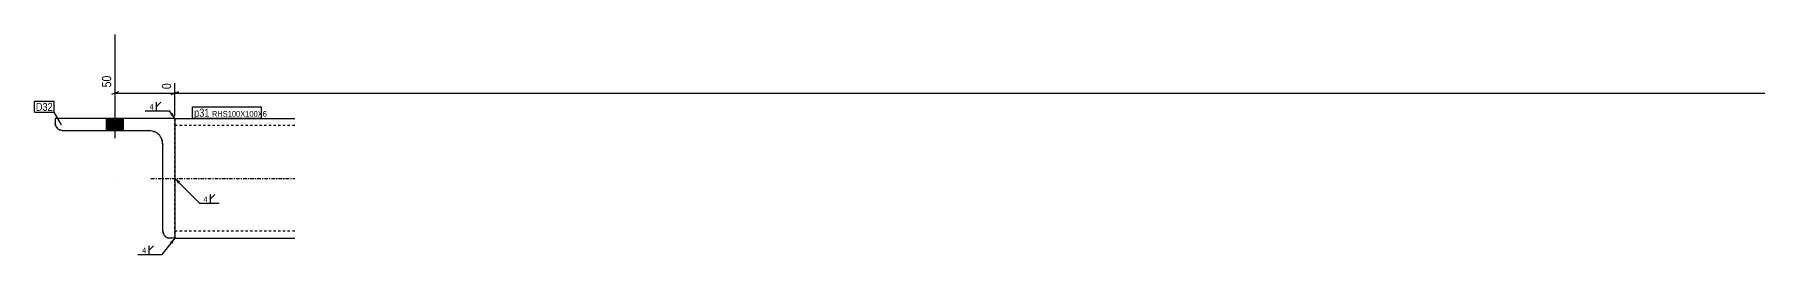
# Model space of a CAD drawing. Header units: millimetres. Extents: x 2 to 17245, y 2 to 277.
# Drawn here: x 14366 to 15806, y 70 to 253 of the extents above; entities that cross this region are included whole.
import ezdxf

# ---------------------------------------------------------------- set-up
doc = ezdxf.new("R2010")
doc.units = ezdxf.units.MM
doc.linetypes.add('DXK_LINE_DOT2', pattern=[3.9198, 1.9599, -1.9599])
doc.linetypes.add('DXK_LINE_DOT3', pattern=[5.9187, 2.979, -0.9799, 0.9799, -0.9799])
for name, color, linetype in [('MÅLSÆTNING', 7, 'Continuous'), ('STÅL', 7, 'Continuous'), ('TEKST', 7, 'Continuous')]:
    doc.layers.add(name, color=color, linetype=linetype)
doc.styles.add('Arial Narrow', font='ARIALN.TTF', dxfattribs={"height": 0.2})

msp = doc.modelspace()

# ---------------------------------------------------------------- hatches: boundary and pattern name
at = {"layer": 'STÅL', "linetype": 'Continuous'}
msp.add_hatch(color=96, dxfattribs=at).paths.add_polyline_path([(14440.4, 183), (14426.4, 183), (14426.4, 173), (14440.4, 173)])
msp.add_hatch(color=96, dxfattribs=at).paths.add_polyline_path([(14440.4, 183), (14426.4, 183), (14426.4, 173), (14440.4, 173)])
at = {"layer": 'TEKST', "linetype": 'Continuous'}
for points in [[(14481.4, 187.7), (14483.4, 183), (14479.4, 186.3)], [(14486, 128.5), (14483.4, 133), (14487.8, 130.3)], [(14479.3, 79.8), (14483.4, 83), (14481.2, 78.3)]]:
    msp.add_hatch(color=3, dxfattribs=at).paths.add_polyline_path(points)

# ---------------------------------------------------------------- linework, layer by layer
at = {"layer": 'MÅLSÆTNING', "color": 7, "linetype": 'Continuous'}
for p, q in [((14433.4, 185), (14433.4, 220.1)), ((14436.4, 205.2), (14430.4, 202.8)), ((14433.4, 204), (14483.4, 204)), ((14486.4, 205.2), (14480.4, 202.8)), ((14480.4, 202.8), (14486.4, 205.2)), ((14483.4, 185), (14483.4, 212.3)), ((14483.4, 185), (14483.4, 212.3)), ((14483.4, 204), (16753.4, 204))]:
    msp.add_line(p, q, dxfattribs=at)
at = {"layer": 'STÅL', "color": 96, "linetype": 'Continuous'}
for p, q in [((14433.4, 166.4), (14433.4, 253)), ((14433.4, 166.4), (14433.4, 253)), ((14426.4, 173), (14426.4, 183)), ((14426.4, 173), (14426.4, 183)), ((14440.4, 173), (14440.4, 183)), ((14440.4, 173), (14440.4, 183))]:
    msp.add_line(p, q, dxfattribs=at)
at = {"layer": 'STÅL', "color": 2, "linetype": 'Continuous'}
for p, q in [((14483.4, 183), (14383.4, 183)), ((14383.4, 183), (14383.4, 179)), ((14383.8, 176.7), (14383.4, 179)), ((14389.4, 173), (14387.1, 173.4)), ((14389.4, 173), (14461.4, 173)), ((14466, 172), (14461.4, 173)), ((14483.4, 183), (14583.4, 183)), ((14483.4, 183), (14483.4, 83)), ((14473.4, 161), (14472.5, 165.6)), ((14473.4, 89), (14473.4, 161)), ((14473.8, 86.7), (14473.4, 89)), ((14479.4, 83), (14477.1, 83.4)), ((14483.4, 83), (14479.4, 83)), ((14483.4, 83), (14583.4, 83))]:
    msp.add_line(p, q, dxfattribs=at)
at = {"layer": 'STÅL', "color": 7, "linetype": 'DXK_LINE_DOT2'}
for p, q in [((14383.4, 179), (14383.8, 176.7)), ((14387.1, 173.4), (14389.4, 173)), ((14461.4, 173), (14466, 172)), ((14483.4, 83), (14483.4, 183)), ((14583.4, 177), (14483.4, 177)), ((14472.5, 165.6), (14473.4, 161)), ((14473.4, 89), (14473.8, 86.7)), ((14583.4, 89), (14483.4, 89)), ((14477.1, 83.4), (14479.4, 83))]:
    msp.add_line(p, q, dxfattribs=at)
at = {"layer": 'STÅL', "color": 7, "linetype": 'DXK_LINE_DOT3'}
for p, q in [((14433.4, 133), (14433.4, 133)), ((14463.4, 133), (14583.4, 133))]:
    msp.add_line(p, q, dxfattribs=at)
at = {"layer": 'STÅL', "color": 2, "linetype": 'Continuous'}
for centre, radius, start, end in [((14389.4, 179), 6, 202.5, 247.5), ((14461.4, 161), 12, 22.5, 67.5), ((14479.4, 89), 6, 202.5, 247.5)]:
    msp.add_arc(centre, radius, start, end, dxfattribs=at)
at = {"layer": 'STÅL', "color": 7, "linetype": 'DXK_LINE_DOT2'}
for centre, radius, start, end in [((14389.4, 179), 6, 202.5, 247.5), ((14461.4, 161), 12, 22.5, 67.5), ((14479.4, 89), 6, 202.5, 247.5)]:
    msp.add_arc(centre, radius, start, end, dxfattribs=at)
at = {"layer": 'TEKST', "color": 3, "linetype": 'Continuous'}
for p, q in [((14483.4, 183), (14478.8, 189.3)), ((14483.4, 83), (14472.6, 69.5))]:
    msp.add_line(p, q, dxfattribs=at)

# ---------------------------------------------------------------- wipeouts: each hides what was drawn before it
at = {"color": 0}
for points in [[(14510.8, 112.8), (14510.8, 118.6), (14506.9, 118.6), (14506.9, 112.8)], [(14459.5, 70.1), (14459.5, 75.9), (14455.6, 75.9), (14455.6, 70.1)]]:
    msp.add_wipeout(points, dxfattribs=at).dxf.layer = 'TEKST'

# ---------------------------------------------------------------- next in the draw order: linework, layer by layer
at = {"layer": 'TEKST', "color": 3, "linetype": 'Continuous'}
for p, q in [((14483.4, 133), (14503.8, 112.2)), ((14513.2, 115.8), (14513.2, 119.4)), ((14513.2, 115.8), (14516.8, 119.4)), ((14513.2, 112.2), (14513.2, 115.8)), ((14503.8, 112.2), (14520.4, 112.2)), ((14461.9, 73.1), (14461.9, 76.6)), ((14461.9, 73.1), (14465.5, 76.6)), ((14461.9, 69.5), (14461.9, 73.1)), ((14452.5, 69.5), (14472.6, 69.5))]:
    msp.add_line(p, q, dxfattribs=at)

# ---------------------------------------------------------------- next in the draw order: texts
at = {"layer": 'TEKST', "color": 3, "style": 'Arial Narrow'}
for p in [(14507.3, 113.2), (14456, 70.5)]:
    msp.add_text('4', height=4.77, dxfattribs=at).set_placement(p)

# ---------------------------------------------------------------- next in the draw order: wipeouts: each hides what was drawn before it
at = {"color": 0, "linetype": 'Continuous'}
for points in [[(14431.8, 220.2), (14420.6, 220.2), (14420.6, 207.3), (14431.8, 207.3)], [(14481.8, 213.9), (14470.6, 213.9), (14470.6, 205.8), (14481.8, 205.8)]]:
    msp.add_wipeout(points, dxfattribs=at).dxf.layer = 'MÅLSÆTNING'
at = {"color": 0}
for points in [[(14381.4, 189.3), (14381.4, 196.3), (14367.3, 196.3), (14367.3, 189.3)], [(14465.7, 189.9), (14465.7, 195.7), (14461.8, 195.7), (14461.8, 189.9)], [(14512.2, 184.4), (14512.2, 191.4), (14499.4, 191.4), (14499.4, 184.4)]]:
    msp.add_wipeout(points, dxfattribs=at).dxf.layer = 'TEKST'

# ---------------------------------------------------------------- next in the draw order: linework, layer by layer
at = {"layer": 'TEKST', "color": 3, "linetype": 'Continuous'}
for p, q in [((14458.7, 189.3), (14478.8, 189.3)), ((14468.1, 192.9), (14468.1, 196.5)), ((14468.1, 192.9), (14471.7, 196.5)), ((14468.1, 189.3), (14468.1, 192.9))]:
    msp.add_line(p, q, dxfattribs=at)

# ---------------------------------------------------------------- next in the draw order: texts
at = {"layer": 'MÅLSÆTNING', "color": 3, "linetype": 'Continuous', "style": 'Arial Narrow'}
for s, p in [('50', (14430.2, 208.9)), ('0', (14480.2, 207.4))]:
    msp.add_text(s, height=7.64, rotation=90.0002, dxfattribs=at).set_placement(p)
at = {"layer": 'TEKST', "color": 3, "style": 'Arial Narrow'}
msp.add_text('4', height=4.77, dxfattribs=at).set_placement((14462.2, 190.3))

# ---------------------------------------------------------------- next in the draw order: wipeouts: each hides what was drawn before it
at = {"color": 0}
for points in [[(14381.4, 189.3), (14381.4, 196.3), (14367.3, 196.3), (14367.3, 189.3)], [(14512.2, 184.4), (14512.2, 191.4), (14499.4, 191.4), (14499.4, 184.4)]]:
    msp.add_wipeout(points, dxfattribs=at).dxf.layer = 'TEKST'

# ---------------------------------------------------------------- next in the draw order: linework, layer by layer
at = {"layer": 'TEKST', "color": 7, "linetype": 'Continuous'}
for p, q in [((14366.1, 197.5), (14382.6, 197.5)), ((14366.1, 188.1), (14366.1, 197.5)), ((14366.1, 188.1), (14382.6, 188.1)), ((14382.6, 188.1), (14382.6, 197.5)), ((14388.6, 177.7), (14382.6, 188.1)), ((14498.2, 183.2), (14498.2, 192.6))]:
    msp.add_line(p, q, dxfattribs=at)

# ---------------------------------------------------------------- next in the draw order: texts
at = {"layer": 'TEKST', "color": 3, "style": 'Arial Narrow'}
msp.add_text('D32', height=6.68, dxfattribs=at).set_placement((14367.3, 189.3))

# ---------------------------------------------------------------- next in the draw order: wipeouts: each hides what was drawn before it
at = {"color": 0}
msp.add_wipeout([(14554.5, 184.4), (14554.5, 189.4), (14514.3, 189.4), (14514.3, 184.4)], dxfattribs=at).dxf.layer = 'TEKST'

# ---------------------------------------------------------------- next in the draw order: wipeouts: each hides what was drawn before it
msp.add_wipeout([(14554.5, 184.4), (14554.5, 189.4), (14514.3, 189.4), (14514.3, 184.4)], dxfattribs=at).dxf.layer = 'TEKST'

# ---------------------------------------------------------------- next in the draw order: linework, layer by layer
at = {"layer": 'TEKST', "color": 7, "linetype": 'Continuous'}
for p, q in [((14498.2, 192.6), (14555.7, 192.6)), ((14555.7, 183.2), (14555.7, 192.6)), ((14498.2, 183.2), (14555.7, 183.2))]:
    msp.add_line(p, q, dxfattribs=at)

# ---------------------------------------------------------------- next in the draw order: texts
at = {"layer": 'TEKST', "color": 3, "style": 'Arial Narrow'}
for s, height, p in [('p31', 6.68, (14499.4, 184.4)), ('RHS100X100X6', 4.772, (14514.3, 184.4))]:
    msp.add_text(s, height=height, dxfattribs=at).set_placement(p)

doc.saveas('drawing.dxf')
